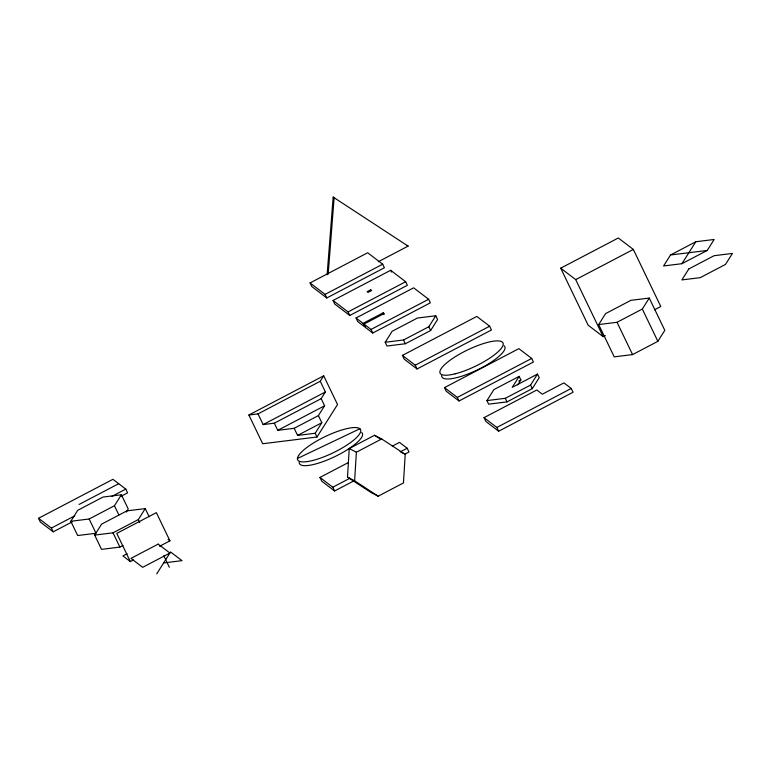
<?xml version="1.0" encoding="UTF-8"?>
<svg xmlns="http://www.w3.org/2000/svg" width="771" height="771" viewBox="0 0 771 771"><rect width="100%" height="100%" fill="white"/><g stroke="black" fill="none" stroke-linecap="round" stroke-linejoin="round"><path stroke-width="1.16" d="M347.499 477.133L349.253 448.529L374.542 435.278L381.674 438.969L405.209 454.331L403.455 482.945L378.166 496.196L371.034 492.496L347.499 477.133L354.631 480.834L378.166 496.196M354.631 480.834L356.385 452.22L381.674 438.969M327.126 274.736L333.168 197.087L408.119 246.113L378.243 261.755M328.157 274.254L334.113 197.8L333.168 197.087M70.807 521.273L89.157 518.999L96.028 533.262L77.678 535.537L70.807 521.273L77.746 510.296L103.035 497.044L121.384 494.77L128.256 509.033L126.357 512.031M123.042 545.434L119.881 547.092L101.531 549.366L94.669 535.103L101.608 524.126L126.897 510.874L145.247 508.6L149.169 516.753M89.157 518.999L114.445 505.747L121.384 494.77M94.669 535.103L113.019 532.828L138.308 519.577L145.247 508.6M156.706 573.913L170.584 551.959L181.995 560.662L163.645 562.936M248.869 415.01L257.996 413.882L320.254 381.269L323.704 375.805L337.534 404.534L316.997 437.012L262.689 443.739L248.869 415.01L323.704 375.805M257.996 413.882L263.152 424.58L274.322 423.192L321.17 398.655L325.401 391.967L320.254 381.269M274.322 423.192L277.753 430.334L294.175 428.3L318.394 415.608L324.601 405.787L321.17 398.655M294.175 428.3L297.606 435.432L315.185 433.254L321.825 422.739L318.394 415.608M385.192 342.266L392.131 331.289L417.419 318.038L435.769 315.763L437.581 319.531L430.642 330.508L405.353 343.75L387.003 346.025L385.192 342.266L403.541 339.992L428.83 326.74L435.769 315.763M519.162 376.364L512.223 387.341L537.512 374.089L539.228 377.655L532.289 388.632L507 401.884L488.65 404.158L486.935 400.592L493.874 389.615L519.162 376.364L520.878 379.93L517.726 384.922M486.935 400.592L505.284 398.318L530.573 385.066L537.512 374.089M598.682 324.562L605.62 313.585L630.909 300.333L649.259 298.059L664.804 330.354L657.865 341.331L632.577 354.583L614.227 356.857L598.682 324.562L617.031 322.288L642.32 309.036L649.259 298.059M670.519 254.999L663.58 265.976L681.93 263.701L707.219 250.45L714.158 239.473L695.808 241.747L670.519 254.999L707.219 250.45M681.93 263.701L695.808 241.747M310.067 282.938L367.68 252.753L382.686 264.202L384.401 267.768L326.788 297.953L311.783 286.504L310.067 282.938L325.073 294.387L326.788 297.953M325.073 294.387L382.686 264.202M333.043 300.468L390.656 270.284L405.662 281.733L407.377 285.299L349.774 315.484L334.759 304.034L333.043 300.468L348.049 311.918L349.774 315.484M348.049 311.918L405.662 281.733M356.029 317.999L413.632 287.814L428.637 299.264L430.353 302.83L372.75 333.014L365.714 327.646L363.999 324.08L384.131 313.527L383.197 312.814L363.064 323.357L356.029 317.999L357.744 321.565L364.779 326.933L363.064 323.357M363.999 324.08L371.034 329.448L428.637 299.264M72.329 521.813L53.199 531.836L40.362 522.044L38.55 518.285L112.942 479.302L125.779 489.093L127.591 492.862L121.211 496.206M79.095 504.446L118.695 483.696M38.55 518.285L51.387 528.077L74.768 515.828M111.959 496.341L125.779 489.093M605.312 335.568L603.182 336.686L588.177 325.237L560.71 268.173L618.323 237.988L633.328 249.438L660.786 306.501L654.386 309.855M263.152 424.58L325.401 391.967M402.414 355.412L476.815 316.428L489.643 326.22L491.455 329.988L417.063 368.962L404.226 359.17L402.414 355.412L415.251 365.203L417.063 368.962M277.753 430.334L324.601 405.787M560.71 268.173L575.715 279.622L633.328 249.438M415.251 365.203L489.643 326.22M297.606 435.432L321.825 422.739M127.099 553.742L122.936 555.92L130.347 561.577L133.47 559.939M444.481 387.62L518.873 348.646L531.711 358.438L533.426 362.004L459.034 400.978L446.197 391.186L444.481 387.62L457.319 397.412L459.034 400.978M159.51 546.302L169.928 540.837L156.359 512.648L116.778 533.387L130.347 561.577M457.319 397.412L531.711 358.438M353.735 480.959L334.604 490.982L321.767 481.191L319.955 477.432L348.463 462.494M392.294 446.158L399.494 442.381L407.184 448.25L408.996 452.008L404.746 454.235M518.767 381.038L520.878 379.93M319.955 477.432L332.793 487.224L349.793 478.309M400.804 451.584L407.184 448.25M484.015 417.66L536.809 390.001L542.331 394.212L563.938 382.898L571.244 388.468L573.055 392.237L498.664 431.211L485.826 421.419L484.015 417.66L496.852 427.452L498.664 431.211M496.852 427.452L571.244 388.468M297.394 458.523L359.884 428.753M400.11 451.69L405.209 454.331M349.253 448.529L356.385 452.22M374.542 435.278L380.421 439.113M407.175 245.39L408.119 246.113M168.068 539.43L169.928 540.837M642.32 309.036L657.865 341.331M617.031 322.288L632.577 354.583M575.715 279.622L603.182 336.686M530.573 385.066L532.289 388.632M505.284 398.318L507 401.884M428.83 326.74L430.642 330.508M390.656 270.284L391.514 272.067M403.541 339.992L405.353 343.75M383.197 312.814L384.054 314.597M371.034 329.448L372.75 333.014M315.185 433.254L316.997 437.012M332.793 487.224L334.604 490.982M163.77 555.698L169.35 567.283M138.308 519.577L139.782 522.632M114.445 505.747L118.859 514.922M113.019 532.828L119.881 547.092M51.387 528.077L53.199 531.836M361.695 432.512A34.907 9.04 -25.7 0 1 334.335 456.866A34.907 9.04 -25.7 0 1 299.206 462.282M504.157 345.842A34.907 9.04 -25.7 0 1 476.796 370.186A34.907 9.04 -25.7 0 1 441.667 375.612M688.811 268.944L681.872 279.921L700.222 277.656L725.511 264.405L732.45 253.428L714.1 255.702L688.811 268.944M370.687 289.8L367.083 291.679L368.027 292.402L371.622 290.513L370.687 289.8M158.19 544.104L130.954 558.377L142.683 567.321L169.919 553.048L158.19 544.104M312.631 460.509A34.907 9.04 -25.7 0 0 360.78 430.941A34.907 9.04 -25.7 0 0 313.855 442.737A34.907 9.04 -25.7 0 0 312.631 460.509M455.092 373.839A34.907 9.04 -25.7 0 0 503.241 344.261A34.907 9.04 -25.7 0 0 456.316 356.067A34.907 9.04 -25.7 0 0 455.092 373.839"/></g></svg>
